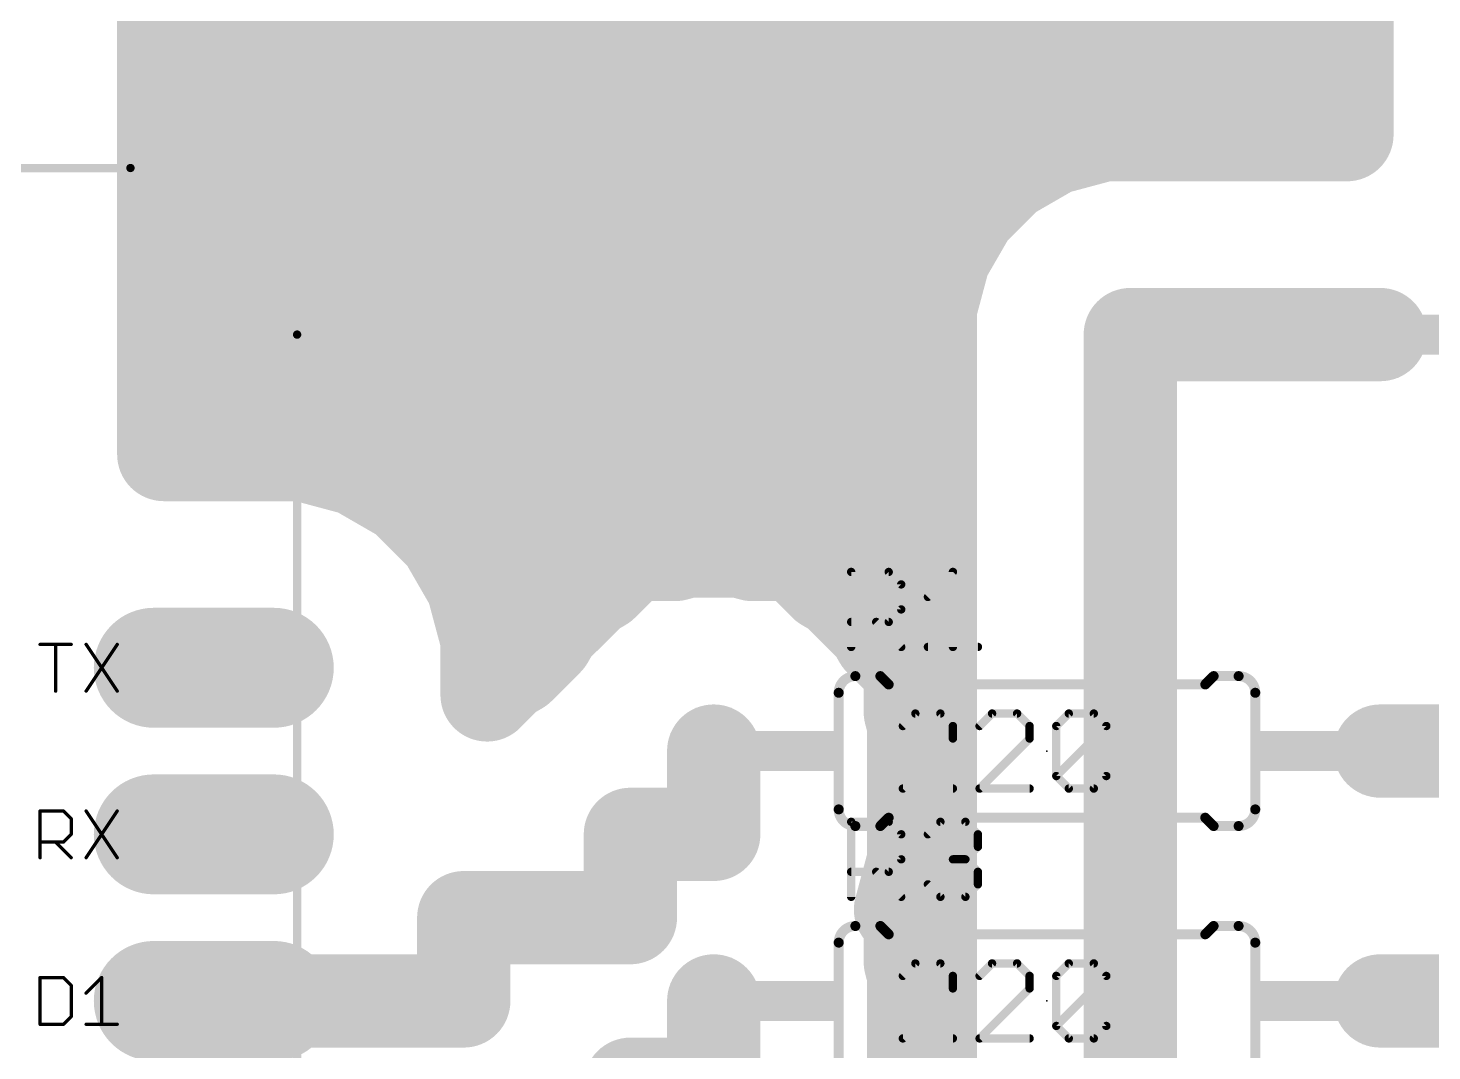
# Model space of a CAD drawing. Extents: x -14 to 150, y -1 to 89.
# Drawn here: x 28.92 to 50.32, y 22.1 to 37.69 of the extents above; entities that cross this region are included whole.
import ezdxf

# ---------------------------------------------------------------- set-up
doc = ezdxf.new("R2010")
doc.units = 0
for name, color, linetype in [('16', 175, 'CONTINUOUS'), ('17', 82, 'CONTINUOUS'), ('21', 253, 'CONTINUOUS'), ('23', 7, 'CONTINUOUS'), ('25', 253, 'CONTINUOUS'), ('27', 253, 'CONTINUOUS'), ('51', 253, 'CONTINUOUS')]:
    doc.layers.add(name, color=color, linetype=linetype)

# ---------------------------------------------------------------- blocks, each defined once
blk = doc.blocks.new('RECT')
blk.add_solid([(-0.5, -0.5), (0.5, -0.5), (-0.5, 0.5), (0.5, 0.5)])
blk = doc.blocks.new('OCTAGONP')
at = {"const_width": 0.5}
blk.add_lwpolyline([(-0.25, -0.1036), (-0.25, 0.1036), (-0.1036, 0.25), (0.1036, 0.25), (0.25, 0.1036), (0.25, -0.1036), (0.1036, -0.25), (-0.1036, -0.25), (-0.25, -0.1036), (-0.25, 0.1036)], dxfattribs=at)
blk = doc.blocks.new('LONGP100')
at = {"const_width": 1}
blk.add_lwpolyline([(-0.5, 0), (0.5, 0)], dxfattribs=at)
at = {"const_width": 0.5}
for points in [[(-0.5, 0.25, 1), (-0.5, -0.25)], [(0.5, -0.25, 1), (0.5, 0.25)]]:
    blk.add_lwpolyline(points, format="xyb", dxfattribs=at)

msp = doc.modelspace()

# ---------------------------------------------------------------- linework, layer by layer
at = {"layer": '16', "const_width": 1.4224}
for points in [[(30.988, 31.1912), (30.988, 47.3913)], [(49.022, 46.4089), (49.022, 36.068)], [(30.988, 38.4048), (49.022, 38.4048)], [(30.988, 36.9824), (49.022, 36.9824)], [(45.3187, 36.068), (44.5435, 35.8603)], [(49.022, 36.068), (45.3187, 36.068)], [(44.5435, 35.8603), (43.8485, 35.459)], [(30.988, 35.56), (44.0234, 35.56)], [(43.8485, 35.459), (43.281, 34.8915)], [(43.281, 34.8915), (42.8797, 34.1965)], [(42.8797, 34.1965), (42.672, 33.4213)], [(30.988, 34.1376), (42.8639, 34.1376)], [(42.672, 33.4213), (42.672, 18.6487)], [(49.53, 33.02), (45.72, 33.02)], [(45.72, 33.02), (45.72, 19.05)], [(30.988, 32.7152), (42.672, 32.7152)], [(30.988, 31.2928), (42.672, 31.2928)], [(33.0924, 31.1912), (30.988, 31.1912)], [(33.9193, 30.9696), (33.0924, 31.1912)], [(34.6607, 30.5416), (33.9193, 30.9696)], [(35.266, 29.9363), (34.6607, 30.5416)], [(35.694, 29.1949), (35.266, 29.9363)], [(35.304, 29.8704), (42.672, 29.8704)], [(38.9687, 29.718), (38.7791, 29.6672)], [(39.7713, 29.718), (38.9687, 29.718)], [(39.9609, 29.6672), (39.7713, 29.718)], [(38.1285, 29.6672), (37.6685, 29.2071)], [(38.7791, 29.6672), (38.1285, 29.6672)], [(40.6115, 29.6672), (39.9609, 29.6672)], [(41.0715, 29.2071), (40.6115, 29.6672)], [(35.9156, 28.368), (35.694, 29.1949)], [(37.4985, 29.109), (36.931, 28.5415)], [(37.6685, 29.2071), (37.4985, 29.109)], [(41.2415, 29.109), (41.0715, 29.2071)], [(41.809, 28.5415), (41.2415, 29.109)], [(35.8942, 28.448), (36.877, 28.448)], [(36.931, 28.5415), (36.8329, 28.3715)], [(41.9071, 28.3715), (41.809, 28.5415)], [(41.863, 28.448), (42.672, 28.448)], [(35.9156, 27.5261), (35.9156, 28.368)], [(36.8329, 28.3715), (36.3985, 27.9371)], [(42.3672, 27.9115), (41.9071, 28.3715)], [(36.2285, 27.839), (35.9156, 27.5261)], [(36.3985, 27.9371), (36.2285, 27.839)], [(42.3672, 27.2609), (42.3672, 27.9115)], [(42.418, 27.0713), (42.3672, 27.2609)], [(42.418, 24.9987), (42.418, 27.0713)], [(42.418, 27.0256), (42.672, 27.0256)], [(39.37, 26.67), (39.37, 25.4)], [(49.53, 26.67), (54.61, 26.67)], [(39.37, 25.4), (38.1, 25.4)], [(38.1, 25.4), (38.1, 24.13)], [(42.418, 25.6032), (42.672, 25.6032)], [(42.2176, 24.251), (42.418, 24.9987)], [(38.1, 24.13), (35.56, 24.13)], [(35.56, 24.13), (35.56, 22.86)], [(42.3672, 24.1015), (42.2176, 24.251)], [(42.2879, 24.1808), (42.672, 24.1808)], [(42.3672, 23.4509), (42.3672, 24.1015)], [(42.418, 23.2613), (42.3672, 23.4509)], [(42.418, 21.1887), (42.418, 23.2613)], [(35.56, 22.86), (31.75, 22.86)], [(39.37, 22.86), (39.37, 21.59)], [(49.53, 22.86), (57.15, 22.86)], [(42.418, 22.7584), (42.672, 22.7584)], [(39.37, 21.59), (38.1, 21.59)], [(38.1, 21.59), (38.1, 20.32)]]:
    msp.add_lwpolyline(points, dxfattribs=at)
at = {"layer": '16', "const_width": 0.7112}
for points in [[(30.988, 38.7604, 1), (30.988, 38.0492)], [(49.022, 38.0492, 1), (49.022, 38.7604)], [(30.988, 37.338, 1), (30.988, 36.6268)], [(49.022, 36.6268, 1), (49.022, 37.338)], [(45.3187, 36.4236, 1), (45.3187, 35.7124)], [(45.4108, 35.7245, 1), (45.2267, 36.4115)], [(49.022, 35.7124, 1), (49.022, 36.4236)], [(44.4515, 36.2038, 1), (44.6355, 35.5168)], [(44.7213, 35.5523, 1), (44.3657, 36.1682)], [(48.6664, 36.068, 1), (49.3776, 36.068)], [(30.988, 35.9156, 1), (30.988, 35.2044)], [(44.0999, 35.2076, 1), (43.597, 35.7105)], [(44.0234, 35.2044, 1), (44.0234, 35.9156)], [(43.6707, 35.767, 1), (44.0263, 35.151)], [(43.589, 34.7137, 1), (42.973, 35.0693)], [(43.0295, 35.143, 1), (43.5324, 34.6401)], [(43.2232, 34.1044, 1), (42.5362, 34.2885)], [(30.988, 34.4932, 1), (30.988, 33.782)], [(42.5718, 34.3743, 1), (43.1877, 34.0187)], [(42.8639, 33.782, 1), (42.8639, 34.4932)], [(43.0276, 33.4213, 1), (42.3164, 33.4213)], [(42.3285, 33.5133, 1), (43.0155, 33.3292)], [(45.72, 33.3756, 1), (45.72, 32.6644)], [(46.0756, 33.02, 1), (45.3644, 33.02)], [(49.53, 32.6644, 1), (49.53, 33.3756)], [(30.988, 33.0708, 1), (30.988, 32.3596)], [(42.672, 32.3596, 1), (42.672, 33.0708)], [(30.988, 31.6484, 1), (30.988, 30.9372)], [(30.988, 31.5468, 1), (30.988, 30.8356)], [(33.1845, 31.5347, 1), (33.0004, 30.8477)], [(33.0924, 30.8356, 1), (33.0924, 31.5468)], [(42.672, 30.9372, 1), (42.672, 31.6484)], [(34.0971, 31.2776, 1), (33.7415, 30.6617)], [(30.6324, 31.1912, 1), (31.3436, 31.1912)], [(33.8273, 30.6262, 1), (34.0114, 31.3131)], [(34.9121, 30.7931, 1), (34.4092, 30.2902)], [(34.4829, 30.2336, 1), (34.8385, 30.8496)], [(35.574, 30.1141, 1), (34.958, 29.7585)], [(35.304, 30.226, 1), (35.304, 29.5148)], [(35.0146, 29.6848, 1), (35.5175, 30.1877)], [(38.9687, 30.0736, 1), (38.9687, 29.3624)], [(39.0608, 29.3745, 1), (38.8767, 30.0615)], [(39.8633, 30.0615, 1), (39.6792, 29.3745)], [(39.7713, 29.3624, 1), (39.7713, 30.0736)], [(42.672, 29.5148, 1), (42.672, 30.226)], [(38.1285, 30.0228, 1), (38.1285, 29.3116)], [(38.38, 29.4158, 1), (37.8771, 29.9186)], [(38.6871, 30.0107, 1), (38.8712, 29.3237)], [(38.7791, 29.3116, 1), (38.7791, 30.0228)], [(39.9609, 30.0228, 1), (39.9609, 29.3116)], [(39.8688, 29.3237, 1), (40.0529, 30.0107)], [(40.8629, 29.9186, 1), (40.36, 29.4158)], [(40.6115, 29.3116, 1), (40.6115, 30.0228)], [(36.0375, 29.287, 1), (35.3506, 29.1029)], [(37.3207, 29.417, 1), (37.6763, 28.801)], [(37.7499, 28.8576, 1), (37.247, 29.3605)], [(37.417, 29.4586, 1), (37.9199, 28.9557)], [(37.8463, 28.8992, 1), (37.4907, 29.5151)], [(41.2493, 29.5151, 1), (40.8937, 28.8992)], [(40.8201, 28.9557, 1), (41.323, 29.4586)], [(41.493, 29.3605, 1), (40.9901, 28.8576)], [(41.0637, 28.801, 1), (41.4193, 29.417)], [(35.3861, 29.0171, 1), (36.002, 29.3727)], [(35.8942, 28.8036, 1), (35.8942, 28.0924)], [(36.6795, 28.793, 1), (37.1824, 28.2901)], [(37.239, 28.3637, 1), (36.623, 28.7193)], [(36.877, 28.0924, 1), (36.877, 28.8036)], [(42.117, 28.7193, 1), (41.501, 28.3637)], [(41.863, 28.8036, 1), (41.863, 28.0924)], [(41.5576, 28.2901, 1), (42.0605, 28.793)], [(42.672, 28.0924, 1), (42.672, 28.8036)], [(36.2712, 28.368, 1), (35.56, 28.368)], [(36.5249, 28.5493, 1), (37.1408, 28.1937)], [(37.0843, 28.1201, 1), (36.5814, 28.623)], [(42.1586, 28.623, 1), (41.6557, 28.1201)], [(41.5992, 28.1937, 1), (42.2151, 28.5493)], [(35.5721, 28.276, 1), (36.2591, 28.4601)], [(36.0507, 28.147, 1), (36.4063, 27.531)], [(36.4799, 27.5876, 1), (35.977, 28.0904)], [(36.147, 28.1886, 1), (36.6499, 27.6857)], [(36.5763, 27.6292, 1), (36.2207, 28.2451)], [(42.7228, 27.9115, 1), (42.0116, 27.9115)], [(42.1158, 27.66, 1), (42.6186, 28.1629)], [(35.6641, 27.7776, 1), (36.167, 27.2747)], [(35.56, 27.5261, 1), (36.2712, 27.5261)], [(42.7107, 27.3529, 1), (42.0237, 27.1688)], [(42.0116, 27.2609, 1), (42.7228, 27.2609)], [(42.7736, 27.0713, 1), (42.0624, 27.0713)], [(42.418, 27.3812, 1), (42.418, 26.67)], [(42.672, 26.67, 1), (42.672, 27.3812)], [(42.0745, 26.9792, 1), (42.7615, 27.1633)], [(39.7256, 26.67, 1), (39.0144, 26.67)], [(49.53, 27.0256, 1), (49.53, 26.3144)], [(38.1, 25.7556, 1), (38.1, 25.0444)], [(38.4556, 25.4, 1), (37.7444, 25.4)], [(39.37, 25.0444, 1), (39.37, 25.7556)], [(42.418, 25.9588, 1), (42.418, 25.2476)], [(42.672, 25.2476, 1), (42.672, 25.9588)], [(39.0144, 25.4, 1), (39.7256, 25.4)], [(42.7615, 24.9067, 1), (42.0745, 25.0908)], [(42.0624, 24.9987, 1), (42.7736, 24.9987)], [(35.56, 24.4856, 1), (35.56, 23.7744)], [(35.9156, 24.13, 1), (35.2044, 24.13)], [(38.1, 23.7744, 1), (38.1, 24.4856)], [(42.4691, 24.5025, 1), (41.9662, 23.9996)], [(42.2879, 24.5364, 1), (42.2879, 23.8252)], [(42.672, 23.8252, 1), (42.672, 24.5364)], [(41.8742, 24.3431, 1), (42.5611, 24.159)], [(42.7228, 24.1015, 1), (42.0116, 24.1015)], [(42.1158, 23.85, 1), (42.6186, 24.3529)], [(37.7444, 24.13, 1), (38.4556, 24.13)], [(42.7107, 23.5429, 1), (42.0237, 23.3588)], [(42.7736, 23.2613, 1), (42.0624, 23.2613)], [(42.0116, 23.4509, 1), (42.7228, 23.4509)], [(31.75, 23.2156, 1), (31.75, 22.5044)], [(35.56, 22.5044, 1), (35.56, 23.2156)], [(39.7256, 22.86, 1), (39.0144, 22.86)], [(42.0745, 23.1692, 1), (42.7615, 23.3533)], [(49.53, 23.2156, 1), (49.53, 22.5044)], [(42.418, 23.114, 1), (42.418, 22.4028)], [(42.672, 22.4028, 1), (42.672, 23.114)], [(35.2044, 22.86, 1), (35.9156, 22.86)], [(38.1, 21.9456, 1), (38.1, 21.2344)], [(38.4556, 21.59, 1), (37.7444, 21.59)], [(39.37, 21.2344, 1), (39.37, 21.9456)]]:
    msp.add_lwpolyline(points, format="xyb", dxfattribs=at)
at = {"layer": '21'}
for points, const_width in [([(10.16, 35.56), (30.48, 35.56)], 0.127), ([(33.02, 33.02), (33.02, 1.27)], 0.127), ([(41.529, 27.813), (41.91, 27.813)], 0.1524), ([(42.037, 27.686), (41.91, 27.813)], 0.1524), ([(46.863, 27.686), (46.99, 27.813)], 0.1524), ([(47.371, 27.813), (46.99, 27.813)], 0.1524), ([(41.275, 25.781), (41.275, 27.559)], 0.1524), ([(46.863, 27.686), (42.037, 27.686)], 0.1524), ([(47.625, 25.781), (47.625, 27.559)], 0.1524), ([(42.037, 25.654), (41.91, 25.527)], 0.1524), ([(46.863, 25.654), (42.037, 25.654)], 0.1524), ([(46.863, 25.654), (46.99, 25.527)], 0.1524), ([(41.529, 25.527), (41.91, 25.527)], 0.1524), ([(47.371, 25.527), (46.99, 25.527)], 0.1524), ([(41.529, 24.003), (41.91, 24.003)], 0.1524), ([(42.037, 23.876), (41.91, 24.003)], 0.1524), ([(46.863, 23.876), (46.99, 24.003)], 0.1524), ([(47.371, 24.003), (46.99, 24.003)], 0.1524), ([(41.275, 21.971), (41.275, 23.749)], 0.1524), ([(46.863, 23.876), (42.037, 23.876)], 0.1524), ([(47.625, 21.971), (47.625, 23.749)], 0.1524)]:
    msp.add_lwpolyline(points, dxfattribs=dict(at, const_width=const_width))
for points, const_width in [([(30.48, 35.5918, 1), (30.48, 35.5282)], 0.0635), ([(33.02, 33.02, 0.4142), (30.48, 35.56)], 0.127), ([(30.48, 35.5282, 1), (30.48, 35.5918)], 0.0635), ([(33.0518, 33.02, 1), (32.9883, 33.02)], 0.0635), ([(32.9883, 33.02, 1), (33.0518, 33.02)], 0.0635), ([(41.529, 27.813, 0.4142), (41.275, 27.559)], 0.1524), ([(41.529, 27.8511, 1), (41.529, 27.7749)], 0.0762), ([(41.529, 27.7749, 1), (41.529, 27.8511)], 0.0762), ([(41.9369, 27.8399, 1), (41.8831, 27.7861)], 0.0762), ([(41.91, 27.7749, 1), (41.91, 27.8511)], 0.0762), ([(46.99, 27.8511, 1), (46.99, 27.7749)], 0.0762), ([(47.0169, 27.7861, 1), (46.9631, 27.8399)], 0.0762), ([(47.625, 27.559, 0.4142), (47.371, 27.813)], 0.1524), ([(47.371, 27.8511, 1), (47.371, 27.7749)], 0.0762), ([(47.371, 27.7749, 1), (47.371, 27.8511)], 0.0762), ([(41.3131, 27.559, 1), (41.2369, 27.559)], 0.0762), ([(42.037, 27.7241, 1), (42.037, 27.6479)], 0.0762), ([(42.0101, 27.6591, 1), (42.0639, 27.7129)], 0.0762), ([(46.8361, 27.7129, 1), (46.8899, 27.6591)], 0.0762), ([(46.863, 27.6479, 1), (46.863, 27.7241)], 0.0762), ([(47.6631, 27.559, 1), (47.5869, 27.559)], 0.0762), ([(41.2369, 27.559, 1), (41.3131, 27.559)], 0.0762), ([(47.5869, 27.559, 1), (47.6631, 27.559)], 0.0762), ([(41.275, 25.781, 0.4142), (41.529, 25.527)], 0.1524), ([(41.3131, 25.781, 1), (41.2369, 25.781)], 0.0762), ([(41.2369, 25.781, 1), (41.3131, 25.781)], 0.0762), ([(42.037, 25.6921, 1), (42.037, 25.6159)], 0.0762), ([(42.0639, 25.6271, 1), (42.0101, 25.6809)], 0.0762), ([(46.8899, 25.6809, 1), (46.8361, 25.6271)], 0.0762), ([(46.863, 25.6159, 1), (46.863, 25.6921)], 0.0762), ([(47.371, 25.527, 0.4142), (47.625, 25.781)], 0.1524), ([(47.6631, 25.781, 1), (47.5869, 25.781)], 0.0762), ([(47.5869, 25.781, 1), (47.6631, 25.781)], 0.0762), ([(41.529, 25.5651, 1), (41.529, 25.4889)], 0.0762), ([(41.529, 25.4889, 1), (41.529, 25.5651)], 0.0762), ([(41.8831, 25.5539, 1), (41.9369, 25.5001)], 0.0762), ([(41.91, 25.4889, 1), (41.91, 25.5651)], 0.0762), ([(46.99, 25.5651, 1), (46.99, 25.4889)], 0.0762), ([(46.9631, 25.5001, 1), (47.0169, 25.5539)], 0.0762), ([(47.371, 25.5651, 1), (47.371, 25.4889)], 0.0762), ([(47.371, 25.4889, 1), (47.371, 25.5651)], 0.0762), ([(41.529, 24.003, 0.4142), (41.275, 23.749)], 0.1524), ([(41.529, 24.0411, 1), (41.529, 23.9649)], 0.0762), ([(41.529, 23.9649, 1), (41.529, 24.0411)], 0.0762), ([(41.9369, 24.0299, 1), (41.8831, 23.9761)], 0.0762), ([(41.91, 23.9649, 1), (41.91, 24.0411)], 0.0762), ([(46.99, 24.0411, 1), (46.99, 23.9649)], 0.0762), ([(47.0169, 23.9761, 1), (46.9631, 24.0299)], 0.0762), ([(47.625, 23.749, 0.4142), (47.371, 24.003)], 0.1524), ([(47.371, 24.0411, 1), (47.371, 23.9649)], 0.0762), ([(47.371, 23.9649, 1), (47.371, 24.0411)], 0.0762), ([(41.3131, 23.749, 1), (41.2369, 23.749)], 0.0762), ([(41.2369, 23.749, 1), (41.3131, 23.749)], 0.0762), ([(42.037, 23.9141, 1), (42.037, 23.8379)], 0.0762), ([(42.0101, 23.8491, 1), (42.0639, 23.9029)], 0.0762), ([(46.8361, 23.9029, 1), (46.8899, 23.8491)], 0.0762), ([(46.863, 23.8379, 1), (46.863, 23.9141)], 0.0762), ([(47.6631, 23.749, 1), (47.5869, 23.749)], 0.0762), ([(47.5869, 23.749, 1), (47.6631, 23.749)], 0.0762)]:
    msp.add_lwpolyline(points, format="xyb", dxfattribs=dict(at, const_width=const_width))
at = {"layer": '23'}
for p in [(44.45, 26.67), (44.45, 22.86)]:
    msp.add_point(p, dxfattribs=at)
at = {"layer": '25'}
for points, const_width in [([(41.4973, 29.4015, 1), (41.4337, 29.4015)], 0.0635), ([(41.4655, 29.4332, 1), (41.4655, 29.3697)], 0.0635), ([(42.0599, 29.4239, 1), (42.015, 29.379)], 0.0635), ([(42.0375, 29.3697, 1), (42.0375, 29.4332)], 0.0635), ([(43.048, 29.4015, 1), (42.9845, 29.4015)], 0.0635), ([(43.0387, 29.379, 1), (42.9938, 29.4239)], 0.0635), ([(42.2599, 29.2108, 1), (42.1964, 29.2108)], 0.0635), ([(42.2057, 29.1884, 1), (42.2506, 29.2333)], 0.0635), ([(42.2506, 28.807, 1), (42.2057, 28.8519)], 0.0635), ([(42.6124, 29.0426, 1), (42.6573, 28.9977)], 0.0635), ([(41.4655, 28.6706, 1), (41.4655, 28.6071)], 0.0635), ([(41.8693, 28.6613, 1), (41.8244, 28.6164)], 0.0635), ([(42.015, 28.6613, 1), (42.0599, 28.6164)], 0.0635), ([(42.0375, 28.6071, 1), (42.0375, 28.6706)], 0.0635), ([(42.1964, 28.8295, 1), (42.2599, 28.8295)], 0.0635), ([(29.1021, 28.3089, 1), (29.1021, 28.2835)], 0.0254), ([(29.3521, 28.2962, 1), (29.3267, 28.2962)], 0.0254), ([(29.5767, 28.2835, 1), (29.5767, 28.3089)], 0.0254), ([(29.8143, 28.3033, 1), (29.7932, 28.2892)], 0.0254), ([(30.2889, 28.2892, 1), (30.2677, 28.3033)], 0.0254), ([(41.4337, 28.2575, 1), (41.4973, 28.2575)], 0.0635), ([(42.2057, 28.235, 1), (42.2506, 28.28)], 0.0635), ([(42.6349, 28.2892, 1), (42.6349, 28.2258)], 0.0635), ([(42.9845, 28.2575, 1), (43.048, 28.2575)], 0.0635), ([(43.3975, 28.2258, 1), (43.3975, 28.2892)], 0.0635), ([(29.7932, 27.5914, 1), (29.8143, 27.5774)], 0.0254), ([(30.2677, 27.5774, 1), (30.2889, 27.5914)], 0.0254), ([(29.3267, 27.5844, 1), (29.3521, 27.5844)], 0.0254), ([(29.1148, 25.7562, 1), (29.0894, 25.7562)], 0.0254), ([(29.1021, 25.7689, 1), (29.1021, 25.7435)], 0.0254), ([(29.467, 25.7652, 1), (29.449, 25.7472)], 0.0254), ([(29.458, 25.7435, 1), (29.458, 25.7689)], 0.0254), ([(29.8143, 25.7633, 1), (29.7932, 25.7492)], 0.0254), ([(30.2889, 25.7492, 1), (30.2677, 25.7633)], 0.0254), ([(29.5894, 25.6376, 1), (29.564, 25.6376)], 0.0254), ([(29.5677, 25.6286, 1), (29.5856, 25.6466)], 0.0254), ([(41.4973, 25.5915, 1), (41.4337, 25.5915)], 0.0635), ([(41.4655, 25.6232, 1), (41.4655, 25.5597)], 0.0635), ([(42.0599, 25.6139, 1), (42.015, 25.569)], 0.0635), ([(42.0375, 25.5597, 1), (42.0375, 25.6232)], 0.0635), ([(42.2599, 25.4008, 1), (42.1964, 25.4008)], 0.0635), ([(42.8256, 25.6232, 1), (42.8256, 25.5597)], 0.0635), ([(42.848, 25.569, 1), (42.8031, 25.6139)], 0.0635), ([(43.2293, 25.6139, 1), (43.1844, 25.569)], 0.0635), ([(43.2069, 25.5597, 1), (43.2069, 25.6232)], 0.0635), ([(43.4293, 25.4008, 1), (43.3658, 25.4008)], 0.0635), ([(29.1021, 25.2944, 1), (29.1021, 25.269)], 0.0254), ([(29.3484, 25.2906, 1), (29.3304, 25.2727)], 0.0254), ([(29.449, 25.2906, 1), (29.467, 25.2727)], 0.0254), ([(29.458, 25.269, 1), (29.458, 25.2944)], 0.0254), ([(29.564, 25.4003, 1), (29.5894, 25.4003)], 0.0254), ([(29.5856, 25.3913, 1), (29.5677, 25.4093)], 0.0254), ([(42.2057, 25.3784, 1), (42.2506, 25.4233)], 0.0635), ([(42.6124, 25.4233, 1), (42.6573, 25.3784)], 0.0635), ([(43.3751, 25.3784, 1), (43.42, 25.4233)], 0.0635), ([(43.42, 25.1877, 1), (43.3751, 25.2326)], 0.0635), ([(29.0894, 25.0444, 1), (29.1148, 25.0444)], 0.0254), ([(29.5677, 25.0354, 1), (29.5856, 25.0534)], 0.0254), ([(29.7932, 25.0514, 1), (29.8143, 25.0374)], 0.0254), ([(30.2677, 25.0374, 1), (30.2889, 25.0514)], 0.0254), ([(42.1964, 25.0195, 1), (42.2599, 25.0195)], 0.0635), ([(42.2506, 24.997, 1), (42.2057, 25.0419)], 0.0635), ([(43.0162, 25.0512, 1), (43.0162, 24.9877)], 0.0635), ([(43.2293, 25.0419, 1), (43.1844, 24.997)], 0.0635), ([(43.1844, 25.0419, 1), (43.2293, 24.997)], 0.0635), ([(43.2069, 24.9877, 1), (43.2069, 25.0512)], 0.0635), ([(43.3658, 25.2102, 1), (43.4293, 25.2102)], 0.0635), ([(41.4655, 24.8606, 1), (41.4655, 24.7971)], 0.0635), ([(41.8693, 24.8513, 1), (41.8244, 24.8064)], 0.0635), ([(42.015, 24.8513, 1), (42.0599, 24.8064)], 0.0635), ([(42.0375, 24.7971, 1), (42.0375, 24.8606)], 0.0635), ([(43.4293, 24.8288, 1), (43.3658, 24.8288)], 0.0635), ([(43.3751, 24.8064, 1), (43.42, 24.8513)], 0.0635), ([(42.6573, 24.6606, 1), (42.6124, 24.6157)], 0.0635), ([(43.3658, 24.6382, 1), (43.4293, 24.6382)], 0.0635), ([(43.42, 24.6157, 1), (43.3751, 24.6606)], 0.0635), ([(41.4337, 24.4475, 1), (41.4973, 24.4475)], 0.0635), ([(42.2057, 24.425, 1), (42.2506, 24.47)], 0.0635), ([(42.8256, 24.4793, 1), (42.8256, 24.4158)], 0.0635), ([(42.8031, 24.425, 1), (42.848, 24.47)], 0.0635), ([(43.1844, 24.47, 1), (43.2293, 24.425)], 0.0635), ([(43.2069, 24.4158, 1), (43.2069, 24.4793)], 0.0635), ([(29.1148, 23.2162, 1), (29.0894, 23.2162)], 0.0254), ([(29.1021, 23.2289, 1), (29.1021, 23.2035)], 0.0254), ([(29.467, 23.2252, 1), (29.449, 23.2072)], 0.0254), ([(29.458, 23.2035, 1), (29.458, 23.2289)], 0.0254), ([(29.5894, 23.0976, 1), (29.564, 23.0976)], 0.0254), ([(29.5677, 23.0886, 1), (29.5856, 23.1066)], 0.0254), ([(30.0537, 23.2162, 1), (30.0283, 23.2162)], 0.0254), ([(30.05, 23.2072, 1), (30.032, 23.2252)], 0.0254), ([(29.7948, 22.9879, 1), (29.8127, 22.97)], 0.0254), ([(29.1021, 22.5171, 1), (29.1021, 22.4917)], 0.0254), ([(29.0894, 22.5044, 1), (29.1148, 22.5044)], 0.0254), ([(29.449, 22.5134, 1), (29.467, 22.4954)], 0.0254), ([(29.458, 22.4917, 1), (29.458, 22.5171)], 0.0254), ([(29.564, 22.623, 1), (29.5894, 22.623)], 0.0254), ([(29.5856, 22.6141, 1), (29.5677, 22.632)], 0.0254), ([(29.8038, 22.5171, 1), (29.8038, 22.4917)], 0.0254), ([(30.0283, 22.5044, 1), (30.0537, 22.5044)], 0.0254), ([(30.2783, 22.4917, 1), (30.2783, 22.5171)], 0.0254)]:
    msp.add_lwpolyline(points, format="xyb", dxfattribs=dict(at, const_width=const_width))
for points, const_width in [([(41.4655, 28.2575), (41.4655, 29.4015)], 0.127), ([(41.4655, 29.4015), (42.0375, 29.4015)], 0.127), ([(42.0375, 29.4015), (42.2281, 29.2108)], 0.127), ([(42.6349, 29.0202), (43.0162, 29.4015)], 0.127), ([(43.0162, 29.4015), (43.0162, 28.2575)], 0.127), ([(42.2281, 29.2108), (42.2281, 28.8295)], 0.127), ([(42.2281, 28.8295), (42.0375, 28.6388)], 0.127), ([(42.0375, 28.6388), (41.4655, 28.6388)], 0.127), ([(41.8468, 28.6388), (42.2281, 28.2575)], 0.127), ([(29.1021, 28.2962), (29.5767, 28.2962)], 0.0508), ([(29.3394, 27.5844), (29.3394, 28.2962)], 0.0508), ([(29.8038, 28.2962), (30.2783, 27.5844)], 0.0508), ([(30.2783, 28.2962), (29.8038, 27.5844)], 0.0508), ([(42.6349, 28.2575), (43.3975, 28.2575)], 0.127), ([(29.1021, 25.0444), (29.1021, 25.7562)], 0.0508), ([(29.1021, 25.7562), (29.458, 25.7562)], 0.0508), ([(29.458, 25.7562), (29.5767, 25.6376)], 0.0508), ([(29.8038, 25.7562), (30.2783, 25.0444)], 0.0508), ([(30.2783, 25.7562), (29.8038, 25.0444)], 0.0508), ([(29.5767, 25.6376), (29.5767, 25.4003)], 0.0508), ([(41.4655, 24.4475), (41.4655, 25.5915)], 0.127), ([(41.4655, 25.5915), (42.0375, 25.5915)], 0.127), ([(42.0375, 25.5915), (42.2281, 25.4008)], 0.127), ([(42.2281, 25.4008), (42.2281, 25.0195)], 0.127), ([(42.6349, 25.4008), (42.8256, 25.5915)], 0.127), ([(42.8256, 25.5915), (43.2069, 25.5915)], 0.127), ([(43.2069, 25.5915), (43.3975, 25.4008)], 0.127), ([(43.3975, 25.4008), (43.3975, 25.2102)], 0.127), ([(29.458, 25.2817), (29.1021, 25.2817)], 0.0508), ([(29.3394, 25.2817), (29.5767, 25.0444)], 0.0508), ([(29.5767, 25.4003), (29.458, 25.2817)], 0.0508), ([(43.3975, 25.2102), (43.2069, 25.0195)], 0.127), ([(42.2281, 25.0195), (42.0375, 24.8288)], 0.127), ([(43.2069, 25.0195), (43.0162, 25.0195)], 0.127), ([(43.2069, 25.0195), (43.3975, 24.8288)], 0.127), ([(42.0375, 24.8288), (41.4655, 24.8288)], 0.127), ([(41.8468, 24.8288), (42.2281, 24.4475)], 0.127), ([(43.3975, 24.8288), (43.3975, 24.6382)], 0.127), ([(42.8256, 24.4475), (42.6349, 24.6382)], 0.127), ([(43.3975, 24.6382), (43.2069, 24.4475)], 0.127), ([(43.2069, 24.4475), (42.8256, 24.4475)], 0.127), ([(29.1021, 23.2162), (29.1021, 22.5044)], 0.0508), ([(29.458, 23.2162), (29.1021, 23.2162)], 0.0508), ([(29.5767, 23.0976), (29.458, 23.2162)], 0.0508), ([(29.5767, 22.623), (29.5767, 23.0976)], 0.0508), ([(29.8038, 22.9789), (30.041, 23.2162)], 0.0508), ([(30.041, 23.2162), (30.041, 22.5044)], 0.0508), ([(29.1021, 22.5044), (29.458, 22.5044)], 0.0508), ([(29.458, 22.5044), (29.5767, 22.623)], 0.0508), ([(29.8038, 22.5044), (30.2783, 22.5044)], 0.0508)]:
    msp.add_lwpolyline(points, dxfattribs=dict(at, const_width=const_width))
at = {"layer": '27', "const_width": 0.127}
for points in [[(42.4436, 27.2425), (42.2529, 27.0518)], [(42.8249, 27.2425), (42.4436, 27.2425)], [(43.0156, 27.0518), (42.8249, 27.2425)], [(43.613, 27.2425), (43.4223, 27.0518)], [(43.9943, 27.2425), (43.613, 27.2425)], [(44.1849, 27.0518), (43.9943, 27.2425)], [(44.5917, 27.0518), (44.7824, 27.2425)], [(44.7824, 27.2425), (45.1637, 27.2425)], [(45.1637, 27.2425), (45.3543, 27.0518)], [(43.0156, 26.8612), (43.0156, 27.0518)], [(44.1849, 26.8612), (44.1849, 27.0518)], [(44.5917, 26.2892), (44.5917, 27.0518)], [(44.5917, 26.2892), (45.3543, 27.0518)], [(45.3543, 27.0518), (45.3543, 26.2892)], [(42.2529, 26.0985), (43.0156, 26.8612)], [(43.4223, 26.0985), (44.1849, 26.8612)], [(44.7824, 26.0985), (44.5917, 26.2892)], [(45.3543, 26.2892), (45.1637, 26.0985)], [(43.0156, 26.0985), (42.2529, 26.0985)], [(44.1849, 26.0985), (43.4223, 26.0985)], [(45.1637, 26.0985), (44.7824, 26.0985)], [(42.4436, 23.4325), (42.2529, 23.2418)], [(42.8249, 23.4325), (42.4436, 23.4325)], [(43.0156, 23.2418), (42.8249, 23.4325)], [(43.613, 23.4325), (43.4223, 23.2418)], [(43.9943, 23.4325), (43.613, 23.4325)], [(44.1849, 23.2418), (43.9943, 23.4325)], [(44.5917, 23.2418), (44.7824, 23.4325)], [(44.7824, 23.4325), (45.1637, 23.4325)], [(45.1637, 23.4325), (45.3543, 23.2418)], [(42.2529, 22.2885), (43.0156, 23.0511)], [(43.0156, 23.0511), (43.0156, 23.2418)], [(43.4223, 22.2885), (44.1849, 23.0511)], [(44.1849, 23.0511), (44.1849, 23.2418)], [(44.5917, 22.4792), (44.5917, 23.2418)], [(44.5917, 22.4792), (45.3543, 23.2418)], [(45.3543, 23.2418), (45.3543, 22.4792)], [(44.7824, 22.2885), (44.5917, 22.4792)], [(45.3543, 22.4792), (45.1637, 22.2885)], [(43.0156, 22.2885), (42.2529, 22.2885)], [(44.1849, 22.2885), (43.4223, 22.2885)], [(45.1637, 22.2885), (44.7824, 22.2885)]]:
    msp.add_lwpolyline(points, dxfattribs=at)
at = {"layer": '27', "const_width": 0.0635}
for points in [[(42.4436, 27.2742, 1), (42.4436, 27.2107)], [(42.466, 27.22, 1), (42.4211, 27.2649)], [(42.8473, 27.2649, 1), (42.8024, 27.22)], [(42.8249, 27.2107, 1), (42.8249, 27.2742)], [(43.613, 27.2742, 1), (43.613, 27.2107)], [(43.6354, 27.22, 1), (43.5905, 27.2649)], [(44.0167, 27.2649, 1), (43.9718, 27.22)], [(43.9943, 27.2107, 1), (43.9943, 27.2742)], [(44.7824, 27.2742, 1), (44.7824, 27.2107)], [(44.8048, 27.22, 1), (44.7599, 27.2649)], [(45.1861, 27.2649, 1), (45.1412, 27.22)], [(45.1637, 27.2107, 1), (45.1637, 27.2742)], [(42.2304, 27.0743, 1), (42.2754, 27.0294)], [(43.0473, 27.0518, 1), (42.9838, 27.0518)], [(42.9931, 27.0294, 1), (43.038, 27.0743)], [(43.3998, 27.0743, 1), (43.4447, 27.0294)], [(44.2167, 27.0518, 1), (44.1532, 27.0518)], [(44.1625, 27.0294, 1), (44.2074, 27.0743)], [(44.6234, 27.0518, 1), (44.5599, 27.0518)], [(44.5692, 27.0743, 1), (44.6141, 27.0294)], [(45.3861, 27.0518, 1), (45.3226, 27.0518)], [(45.3768, 27.0294, 1), (45.3319, 27.0743)], [(45.3319, 27.0294, 1), (45.3768, 27.0743)], [(42.9838, 26.8612, 1), (43.0473, 26.8612)], [(43.038, 26.8387, 1), (42.9931, 26.8836)], [(44.1532, 26.8612, 1), (44.2167, 26.8612)], [(44.2074, 26.8387, 1), (44.1625, 26.8836)], [(44.5599, 26.2892, 1), (44.6234, 26.2892)], [(44.6141, 26.3116, 1), (44.5692, 26.2667)], [(44.5692, 26.3116, 1), (44.6141, 26.2667)], [(45.3226, 26.2892, 1), (45.3861, 26.2892)], [(45.3768, 26.2667, 1), (45.3319, 26.3116)], [(42.2304, 26.121, 1), (42.2754, 26.076)], [(42.2529, 26.1303, 1), (42.2529, 26.0668)], [(43.0156, 26.0668, 1), (43.0156, 26.1303)], [(43.3998, 26.121, 1), (43.4447, 26.076)], [(43.4223, 26.1303, 1), (43.4223, 26.0668)], [(44.1849, 26.0668, 1), (44.1849, 26.1303)], [(44.7824, 26.1303, 1), (44.7824, 26.0668)], [(44.7599, 26.076, 1), (44.8048, 26.121)], [(45.1412, 26.121, 1), (45.1861, 26.076)], [(45.1637, 26.0668, 1), (45.1637, 26.1303)], [(42.4436, 23.4642, 1), (42.4436, 23.4007)], [(42.466, 23.41, 1), (42.4211, 23.4549)], [(42.8473, 23.4549, 1), (42.8024, 23.41)], [(42.8249, 23.4007, 1), (42.8249, 23.4642)], [(43.613, 23.4642, 1), (43.613, 23.4007)], [(43.6354, 23.41, 1), (43.5905, 23.4549)], [(44.0167, 23.4549, 1), (43.9718, 23.41)], [(43.9943, 23.4007, 1), (43.9943, 23.4642)], [(44.7824, 23.4642, 1), (44.7824, 23.4007)], [(44.8048, 23.41, 1), (44.7599, 23.4549)], [(45.1861, 23.4549, 1), (45.1412, 23.41)], [(45.1637, 23.4007, 1), (45.1637, 23.4642)], [(42.2304, 23.2643, 1), (42.2754, 23.2194)], [(43.0473, 23.2418, 1), (42.9838, 23.2418)], [(42.9931, 23.2194, 1), (43.038, 23.2643)], [(43.038, 23.0287, 1), (42.9931, 23.0736)], [(43.3998, 23.2643, 1), (43.4447, 23.2194)], [(44.2167, 23.2418, 1), (44.1532, 23.2418)], [(44.1625, 23.2194, 1), (44.2074, 23.2643)], [(44.2074, 23.0287, 1), (44.1625, 23.0736)], [(44.6234, 23.2418, 1), (44.5599, 23.2418)], [(44.5692, 23.2643, 1), (44.6141, 23.2194)], [(45.3861, 23.2418, 1), (45.3226, 23.2418)], [(45.3768, 23.2194, 1), (45.3319, 23.2643)], [(45.3319, 23.2194, 1), (45.3768, 23.2643)], [(42.9838, 23.0511, 1), (43.0473, 23.0511)], [(44.1532, 23.0511, 1), (44.2167, 23.0511)], [(44.5599, 22.4792, 1), (44.6234, 22.4792)], [(44.6141, 22.5016, 1), (44.5692, 22.4567)], [(44.5692, 22.5016, 1), (44.6141, 22.4567)], [(45.3226, 22.4792, 1), (45.3861, 22.4792)], [(45.3768, 22.4567, 1), (45.3319, 22.5016)], [(42.2304, 22.311, 1), (42.2754, 22.266)], [(42.2529, 22.3203, 1), (42.2529, 22.2568)], [(43.0156, 22.2568, 1), (43.0156, 22.3203)], [(43.3998, 22.311, 1), (43.4447, 22.266)], [(43.4223, 22.3203, 1), (43.4223, 22.2568)], [(44.1849, 22.2568, 1), (44.1849, 22.3203)], [(44.7824, 22.3203, 1), (44.7824, 22.2568)], [(44.7599, 22.266, 1), (44.8048, 22.311)], [(45.1412, 22.311, 1), (45.1861, 22.266)], [(45.1637, 22.2568, 1), (45.1637, 22.3203)]]:
    msp.add_lwpolyline(points, format="xyb", dxfattribs=at)
at = {"layer": '51', "const_width": 0.6096}
for points in [[(49.53, 33.02), (50.546, 33.02)], [(39.37, 26.67), (40.386, 26.67)], [(49.53, 26.67), (48.514, 26.67)], [(39.37, 22.86), (40.386, 22.86)], [(49.53, 22.86), (48.514, 22.86)]]:
    msp.add_lwpolyline(points, dxfattribs=at)
at = {"layer": '51', "const_width": 0.3048}
for points in [[(49.53, 33.1724, 1), (49.53, 32.8676)], [(39.37, 26.8224, 1), (39.37, 26.5176)], [(40.386, 26.5176, 1), (40.386, 26.8224)], [(48.514, 26.8224, 1), (48.514, 26.5176)], [(49.53, 26.5176, 1), (49.53, 26.8224)], [(39.37, 23.0124, 1), (39.37, 22.7076)], [(40.386, 22.7076, 1), (40.386, 23.0124)], [(48.514, 23.0124, 1), (48.514, 22.7076)], [(49.53, 22.7076, 1), (49.53, 23.0124)]]:
    msp.add_lwpolyline(points, format="xyb", dxfattribs=at)

# ---------------------------------------------------------------- block references
at = {"layer": '17'}
for name, p, xscale, yscale in [('OCTAGONP', (49.53, 33.02), 1.3208, 1.3208), ('OCTAGONP', (49.53, 33.02), 1.3208, 1.3208), ('LONGP100', (31.75, 27.94), 1.8288, 1.8288), ('LONGP100', (31.75, 27.94), 1.8288, 1.8288), ('OCTAGONP', (39.37, 26.67), 1.3208, 1.3208), ('OCTAGONP', (39.37, 26.67), 1.3208, 1.3208), ('OCTAGONP', (49.53, 26.67), 1.3208, 1.3208), ('OCTAGONP', (49.53, 26.67), 1.3208, 1.3208), ('LONGP100', (31.75, 25.4), 1.8288, 1.8288), ('LONGP100', (31.75, 25.4), 1.8288, 1.8288), ('LONGP100', (31.75, 22.86), 1.8288, 1.8288), ('LONGP100', (31.75, 22.86), 1.8288, 1.8288), ('OCTAGONP', (39.37, 22.86), 1.3208, 1.3208), ('OCTAGONP', (39.37, 22.86), 1.3208, 1.3208), ('OCTAGONP', (49.53, 22.86), 1.3208, 1.3208), ('OCTAGONP', (49.53, 22.86), 1.3208, 1.3208)]:
    msp.add_blockref(name, p, dxfattribs=dict(at, xscale=xscale, yscale=yscale))
at = {"layer": '21', "xscale": 0.8636, "yscale": 0.6096}
for p in [(40.8432, 26.67), (48.0568, 26.67), (40.8432, 22.86), (48.0568, 22.86)]:
    msp.add_blockref('RECT', p, dxfattribs=at)

doc.saveas('drawing.dxf')
